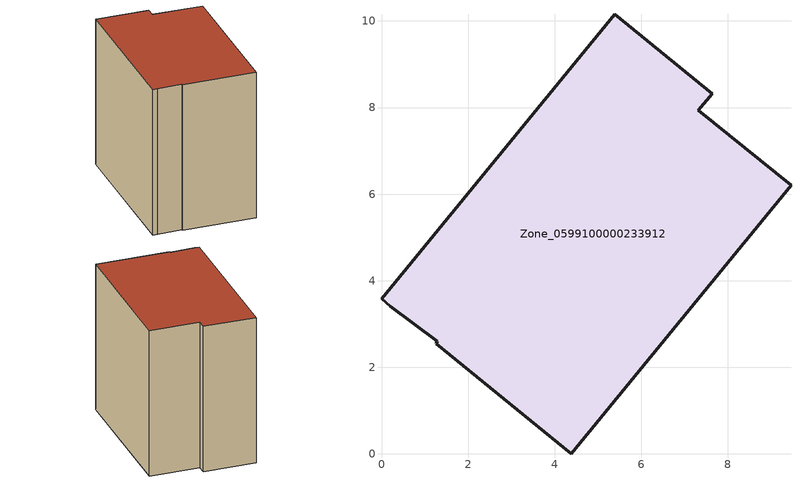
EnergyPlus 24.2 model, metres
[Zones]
Zone_0599100000233912
 floor ground (C_G): 0,3.58 5.39,10.16 7.64,8.32 7.32,7.94 9.46,6.2 4.38,0 1.27,2.54 1.29,2.61 0.2,3.41 z0
 wall outside (C_F): 7.32,7.94 7.64,8.32 5.39,10.16 0,3.58 0.2,3.41 1.29,2.61 1.27,2.54 4.38,0 9.46,6.2 7.32,7.94 z0:8.36
 roof outside (C_R): 1.29,2.61 1.27,2.54 4.38,0 9.46,6.2 7.32,7.94 7.64,8.32 5.39,10.16 0,3.58 0.2,3.41 z8.36
[BUILDING]
Pand.0599100000233912: North Axis=0; Terrain=City; Loads Convergence Tolerance Value=0.04; Temperature Convergence Tolerance Value=0.4; Solar Distribution=FullExterior; Maximum Number of Warmup Days=25; Minimum Number of Warmup Days=1
[Site:Location]
Rotterdam.The.Hague.AP_ZH_NLD Design_Conditions: Latitude=51.96; Longitude=4.45; Time Zone=1; Elevation=-4.5
[SITE:GROUNDTEMPERATURE:BUILDINGSURFACE]
18, 18, 18, 18, 18, 18, 18, 18, 18, 18, 18, 18
[MATERIAL] Thermal Absorptance=0.9; Solar Absorptance=0.7; Visible Absorptance=0.7
Name | Roughness | Thickness | Conductivity | Density | Specific Heat
G.TC.1946-1964 | MediumSmooth | 0.15 | 1 | 540 | 1210
F.TC.1946-1964 | Rough | 0.3 | 0.857143 | 1920 | 840
R.TC.1946-1964 | MediumRough | 0.2 | 0.235294 | 1500 | 1000
[CONSTRUCTION]
C_G: G.TC.1946-1964
C_F: F.TC.1946-1964
C_R: R.TC.1946-1964
[ZONE]
Zone_0599100000233912: Type=1; Multiplier=1; Ceiling Height=Autocalculate; Volume=Autocalculate; Floor Area=autocalculate; Part of Total Floor Area=Yes
[ZONEINFILTRATION:DESIGNFLOWRATE]
Infil_Zone_0599100000233912: Zone or ZoneList or Space or SpaceList=Zone_0599100000233912; Schedule=AlwaysOn; Design Flow Rate Calculation Method=Flow/Area; Flow Rate per Floor Area=0.003; Constant Term Coefficient=1; Temperature Term Coefficient=0; Velocity Term Coefficient=0; Velocity Squared Term Coefficient=0
[HVACTEMPLATE:ZONE:IDEALLOADSAIRSYSTEM]
Zone_0599100000233912: Maximum Heating Supply Air Temperature=50; Minimum Cooling Supply Air Temperature=13; Maximum Heating Supply Air Humidity Ratio=0.0156; Minimum Cooling Supply Air Humidity Ratio=0.0077; Heating Limit=NoLimit; Cooling Limit=NoLimit; Dehumidification Control Type=ConstantSensibleHeatRatio; Cooling Sensible Heat Ratio=0.7; Dehumidification Setpoint=60; Humidification Control Type=None; Humidification Setpoint=30; Outdoor Air Method=None; Outdoor Air Flow Rate per Person=0.00944; Outdoor Air Flow Rate per Zone Floor Area=0; Outdoor Air Flow Rate per Zone=0; Demand Controlled Ventilation Type=None; Outdoor Air Economizer Type=NoEconomizer; Heat Recovery Type=None; Sensible Heat Recovery Effectiveness=0.7; Latent Heat Recovery Effectiveness=0.65
[ZONECONTROL:THERMOSTAT]
ThermostatControl_Zone_0599100000233912: Zone or ZoneList=Zone_0599100000233912; Control Type Schedule=DualSetpointControlType; Control 1=Thermostat_Zone_0599100000233912; Temperature Difference Between Cutout And Setpoint=0
[THERMOSTATSETPOINT:DUALSETPOINT]
Thermostat_Zone_0599100000233912: Heating Setpoint Temperature Schedule=HeatingSetpoint_Zone_0599100000233912; Cooling Setpoint Temperature Schedule=CoolingSetpoint_Zone_0599100000233912
[SCHEDULE:COMPACT]
HeatingSetpoint_Zone_0599100000233912: Through: 12/31, For: AllDays, Until: 24:00, 21
CoolingSetpoint_Zone_0599100000233912: Through: 12/31, For: AllDays, Until: 24:00, 24
DualSetpointControlType: Through: 12/31, For: AllDays, Until: 24:00, 4
AlwaysOn: Through: 12/31, For: AllDays, Until: 24:00, 1
